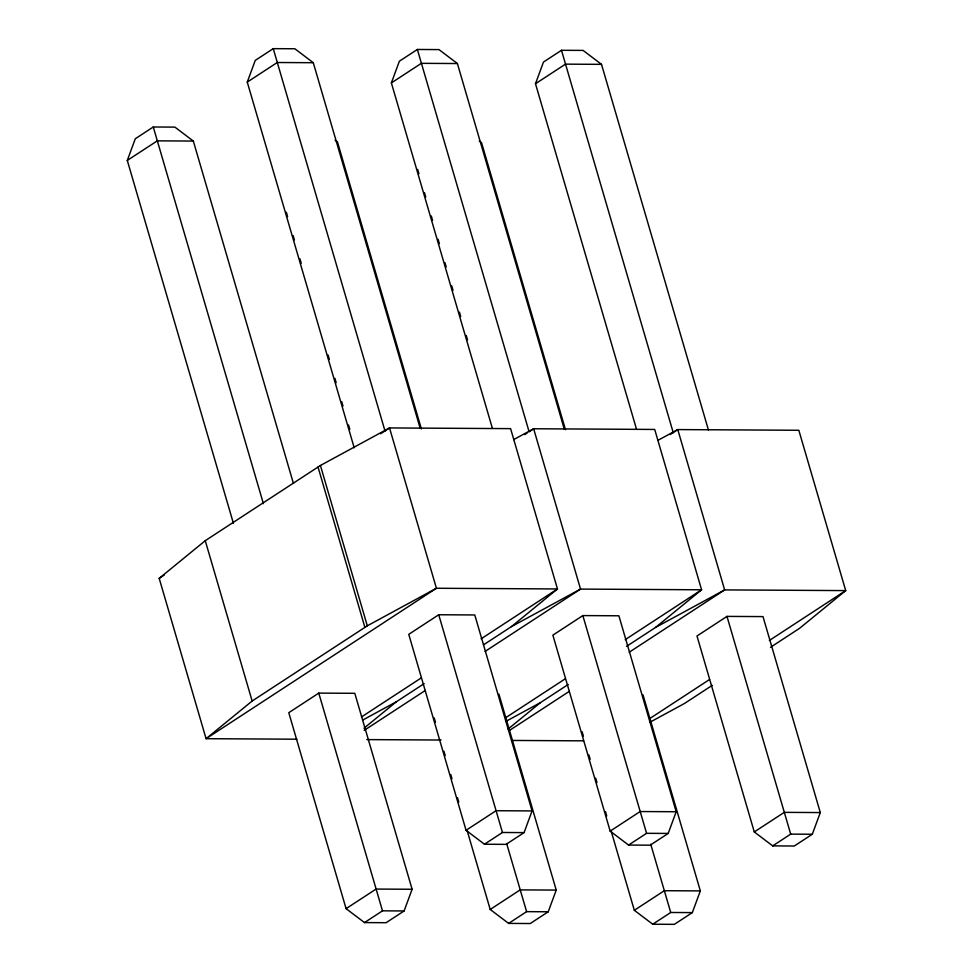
<?xml version="1.0" encoding="UTF-8"?>
<svg xmlns="http://www.w3.org/2000/svg" width="973" height="973" viewBox="0 0 973 973"><rect width="100%" height="100%" fill="white"/><g stroke="black" fill="none" stroke-linecap="round" stroke-linejoin="round"><path stroke-width="1.46" d="M233.386 523.219L127.293 160.436L135.296 138.75L153.284 126.989L174.909 127.122L193.323 141.061L293.432 483.435M354.196 447.787L247.264 82.097L255.254 60.399L273.255 48.65L294.868 48.772L313.282 62.71L420.214 428.412M492.35 428.205L391.377 82.912L399.368 61.226L417.368 49.465L438.981 49.599L457.395 63.537L564.328 429.227M636.464 429.032L535.491 83.739L543.481 62.041L561.482 50.292L583.095 50.414L601.509 64.352L708.453 430.054M404.111 910.959L412.114 889.261L354.804 693.311L318.779 693.104L288.786 712.686L346.084 908.648L364.498 922.586L386.123 922.708L404.111 910.959L382.498 910.837L364.498 922.586M524.082 832.608L532.073 810.923L474.775 614.96L438.738 614.754L408.757 634.347L466.055 830.297L484.469 844.236L506.082 844.369L524.082 832.608L502.457 832.487L484.469 844.236M467.283 831.088L490.21 909.463L508.624 923.401L530.236 923.535L548.225 911.774L556.228 890.088L498.918 694.126M668.196 833.435L676.186 811.737L618.889 615.787L582.851 615.581L552.871 635.162L610.168 831.124L628.582 845.063L650.195 845.184L668.196 833.435L646.571 833.314L628.582 845.063M610.971 830.456L634.323 910.29L652.737 924.228L674.35 924.35L692.338 912.601L700.341 890.903L643.031 694.953M812.309 834.25L820.3 812.564L763.002 616.602L726.977 616.396L696.984 635.989L754.282 831.939L772.696 845.878L794.309 846.011L812.309 834.25L790.696 834.129L772.696 845.878M296.874 739.212L206.081 738.689L159.195 578.363L205.254 540.684L320.421 465.483L389.528 427.938L510.594 428.631L557.468 588.957L511.421 626.624L483.545 644.831M380.625 433.751L389.528 427.938L436.415 588.264L367.308 625.809L252.141 701.022L206.081 738.689L436.415 588.264L557.468 588.957L481.124 638.823M364.011 728.205L396.254 701.837L424.131 683.642M508.125 729.032L540.368 702.664L568.244 684.457M626.527 646.388L655.534 627.451L701.582 589.784L654.707 429.446L533.642 428.765L513.708 439.589M127.293 160.436L157.285 140.854L193.323 141.061M247.264 82.097L277.256 62.503L313.282 62.71M391.377 82.912L421.37 63.33L457.395 63.537M535.491 83.739L565.483 64.145L601.509 64.352M159.195 578.363L164.291 575.031M524.739 434.578L527.281 432.912M529.835 431.258L533.642 428.765L580.528 589.091L485.089 651.424M670.129 434.566L677.767 429.579L798.821 430.273L845.707 590.599L799.648 628.266L770.507 647.3M361.506 716.943L421.309 677.877M364.194 730.37L425.286 690.477M505.619 717.758L565.422 678.704M625.238 639.638L701.582 589.784L580.528 589.091L511.421 626.624M509.584 730.358L569.4 691.304M629.203 652.238L724.642 589.906L845.707 590.599L769.351 640.465M346.084 908.648L376.077 889.067L412.114 889.261M466.055 830.297L496.048 810.716L532.073 810.923M649.733 718.585L709.536 679.519M712.224 685.369L684.481 703.479L649.928 722.246M490.21 909.463L520.19 889.881L556.228 890.088M610.168 831.124L640.161 811.543L676.186 811.737M508.624 923.401L526.612 911.652L548.225 911.774M634.323 910.29L664.316 890.709L700.341 890.903M754.282 831.939L784.274 812.358L820.3 812.564M652.737 924.228L670.725 912.479L692.338 912.601M657.821 440.404L677.767 429.579L724.642 589.906L655.534 627.451M363.026 719.886L396.254 701.837M505.814 721.431L540.368 702.664M366.845 739.602L440.988 740.027M512.467 740.441L583.593 740.842M479.251 140.951L481.55 142.703L565.471 429.713M335.126 140.136L337.436 141.876L421.358 428.898M790.696 834.129L726.977 616.396M670.725 912.479L650.73 844.248M646.571 833.314L582.851 615.581M526.612 911.652L506.617 843.433M502.457 832.487L438.738 614.754M382.498 910.837L318.779 693.104M673.267 432.754L561.482 50.292M529.154 431.939L417.368 49.465M417.66 169.363L418.937 173.729M424.471 192.678L425.748 197.045M431.294 215.982L432.571 220.36M438.105 239.297L439.382 243.664M444.929 262.613L446.206 266.979M451.74 285.916L453.017 290.295M459.414 312.138L460.691 316.517M466.225 335.454L467.502 339.82M582.109 731.745L583.386 736.099M588.896 754.975L590.173 759.329M595.695 778.193L596.972 782.547M605.461 811.579L606.726 815.933M385.04 431.112L273.255 48.65M286.33 212.248L287.607 216.626M293.141 235.563L294.418 239.93M299.952 258.879L301.241 263.245M328.071 355.036L329.348 359.402M334.894 378.339L336.171 382.717M341.705 401.654L342.983 406.021M348.529 424.97L349.806 429.336M434.177 717.867L435.454 722.221M443.943 751.253L445.208 755.607M450.73 774.472L452.007 778.826M457.517 797.702L458.794 802.056M320.421 465.483L367.308 625.809M318.025 467.04L364.899 627.378M263.379 503.637L153.284 126.989M205.254 540.684L252.141 701.022"/></g></svg>
